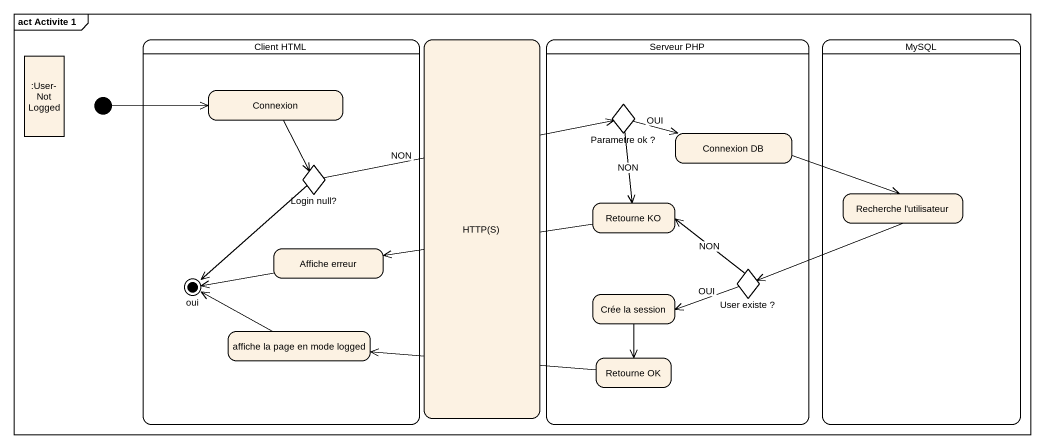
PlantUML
@startuml
mainframe act Activite 1
hide empty description
state "Client HTML" as Client_HTML {
  state Connexion
  state "Login null?" as Login_null <<choice>>
  state "Affiche erreur" as Affiche_erreur
  state oui <<end>> #FFDEAD
  state "affiche la page en mode logged" as affiche_la_page_en_mode
}
state "HTTP(S)" as HTTP_S
state "Serveur PHP" as Serveur_PHP {
  state "Parametre ok ?" as Parametre_ok <<choice>>
  state "Connexion DB" as Connexion_DB
  state "Retourne KO" as Retourne_KO
  state "User existe ?" as User_existe <<choice>>
  state "Crée la session" as Crée_la_session
  state "Retourne OK" as Retourne_OK
}
state MySQL {
  state "Recherche l'utilisateur" as Recherche_l_utilisateur
}
state ":User-NotLogged" as User_NotLogged <<object>>
state initial1 <<start>>
initial1 -right-> Connexion
Connexion --> Login_null
Parametre_ok -right-> Connexion_DB : OUI
Parametre_ok --> Retourne_KO : NON
Connexion_DB -right-> Recherche_l_utilisateur
Login_null -right-> Parametre_ok : NON
Login_null --> oui
Recherche_l_utilisateur -left-> User_existe
Retourne_KO -left-> Affiche_erreur
Affiche_erreur -left-> oui
User_existe -left-> Retourne_KO : NON
User_existe -left-> Crée_la_session : OUI
Crée_la_session --> Retourne_OK
affiche_la_page_en_mode -left-> oui
Retourne_OK -left-> affiche_la_page_en_mode
@enduml
